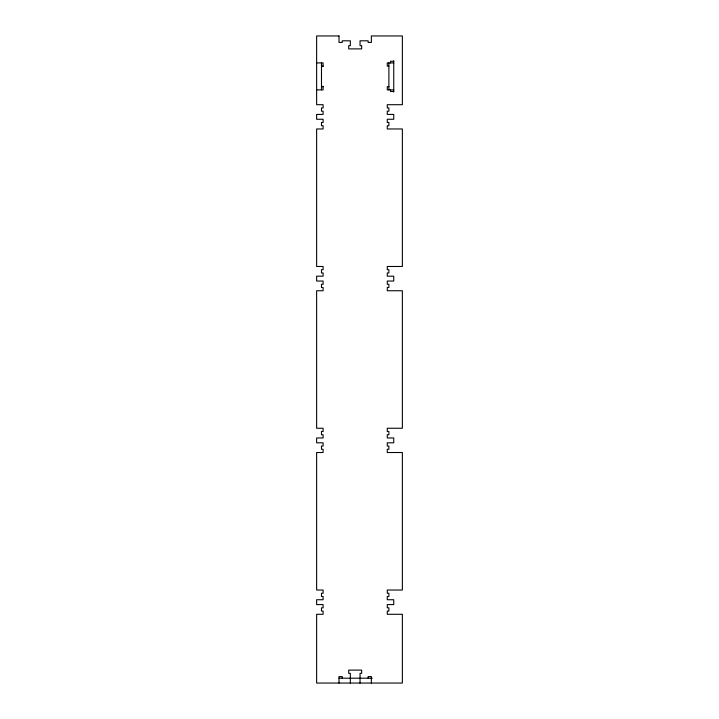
<?xml version="1.0" encoding="UTF-8"?>
<svg xmlns="http://www.w3.org/2000/svg" width="719" height="719" viewBox="0 0 719 719"><rect width="100%" height="100%" fill="white"/><g stroke="black" fill="none" stroke-linecap="round" stroke-linejoin="round"><path stroke-width="1.08" d="M393.742 61.295L390.507 61.295L390.507 62.913M316.63 62.913L323.101 62.913L323.101 66.418L321.483 66.418M393.742 62.913L387.271 62.913L387.271 66.148L388.889 66.148M321.483 66.148L323.101 66.148M321.483 86.37L323.101 86.37L323.101 89.875L316.63 89.875M321.483 86.64L323.101 86.64M388.889 86.64L387.271 86.64L387.271 89.875L393.742 89.875M393.742 91.493L390.507 91.493L390.507 89.875M339.009 678.197L372.289 678.197M393.742 60.755L393.742 92.032M388.889 62.913L388.889 89.875M371.363 683.05L371.363 676.579L368.128 676.579L368.128 678.197M360.039 683.05L360.039 673.344L361.657 673.344L361.657 670.108L348.715 670.108L348.715 673.344L350.333 673.344L350.333 683.05M342.244 678.197L342.244 676.579L339.009 676.579L339.009 683.05M321.483 62.913L321.483 89.875M339.009 35.95L316.63 35.95L316.63 104.704L323.101 104.704L323.101 107.94L321.483 107.94L321.483 111.175L323.101 111.175L323.101 114.411L316.63 114.411L316.63 119.264L323.101 119.264L323.101 122.5L321.483 122.5L321.483 125.735L323.101 125.735L323.101 128.971L316.63 128.971L316.63 266.479L323.101 266.479L323.101 269.715L321.483 269.715L321.483 272.95L323.101 272.95L323.101 276.186L316.63 276.186L316.63 281.039L323.101 281.039L323.101 284.275L321.483 284.275L321.483 287.51L323.101 287.51L323.101 290.746L316.63 290.746L316.63 428.254L323.101 428.254L323.101 431.49L321.483 431.49L321.483 434.725L323.101 434.725L323.101 437.961L316.63 437.961L316.63 442.814L323.101 442.814L323.101 446.05L321.483 446.05L321.483 449.285L323.101 449.285L323.101 452.521L316.63 452.521L316.63 590.029L323.101 590.029L323.101 593.265L321.483 593.265L321.483 596.5L323.101 596.5L323.101 599.736L316.63 599.736L316.63 604.589L323.101 604.589L323.101 607.825L321.483 607.825L321.483 611.06L323.101 611.06L323.101 614.296L316.63 614.296L316.63 683.05L402.37 683.05L402.37 614.296L387.271 614.296L387.271 611.06L388.889 611.06L388.889 607.825L387.271 607.825L387.271 604.589L393.742 604.589L393.742 599.736L387.271 599.736L387.271 596.5L388.889 596.5L388.889 593.265L387.271 593.265L387.271 590.029L402.37 590.029L402.37 452.521L387.271 452.521L387.271 449.285L388.889 449.285L388.889 446.05L387.271 446.05L387.271 442.814L393.742 442.814L393.742 437.961L387.271 437.961L387.271 434.725L388.889 434.725L388.889 431.49L387.271 431.49L387.271 428.254L402.37 428.254L402.37 290.746L387.271 290.746L387.271 287.51L388.889 287.51L388.889 284.275L387.271 284.275L387.271 281.039L393.742 281.039L393.742 276.186L387.271 276.186L387.271 272.95L388.889 272.95L388.889 269.715L387.271 269.715L387.271 266.479L402.37 266.479L402.37 128.971L387.271 128.971L387.271 125.735L388.889 125.735L388.889 122.5L387.271 122.5L387.271 119.264L393.742 119.264L393.742 114.411L387.271 114.411L387.271 111.175L388.889 111.175L388.889 107.94L387.271 107.94L387.271 104.704L402.37 104.704L402.37 35.95L371.363 35.95L371.363 42.421L368.128 42.421L368.128 40.803L360.039 40.803L360.039 45.657L361.657 45.657L361.657 48.892L348.715 48.892L348.715 45.657L350.333 45.657L350.333 40.803L342.244 40.803L342.244 42.421L339.009 42.421L339.009 35.95"/></g></svg>
